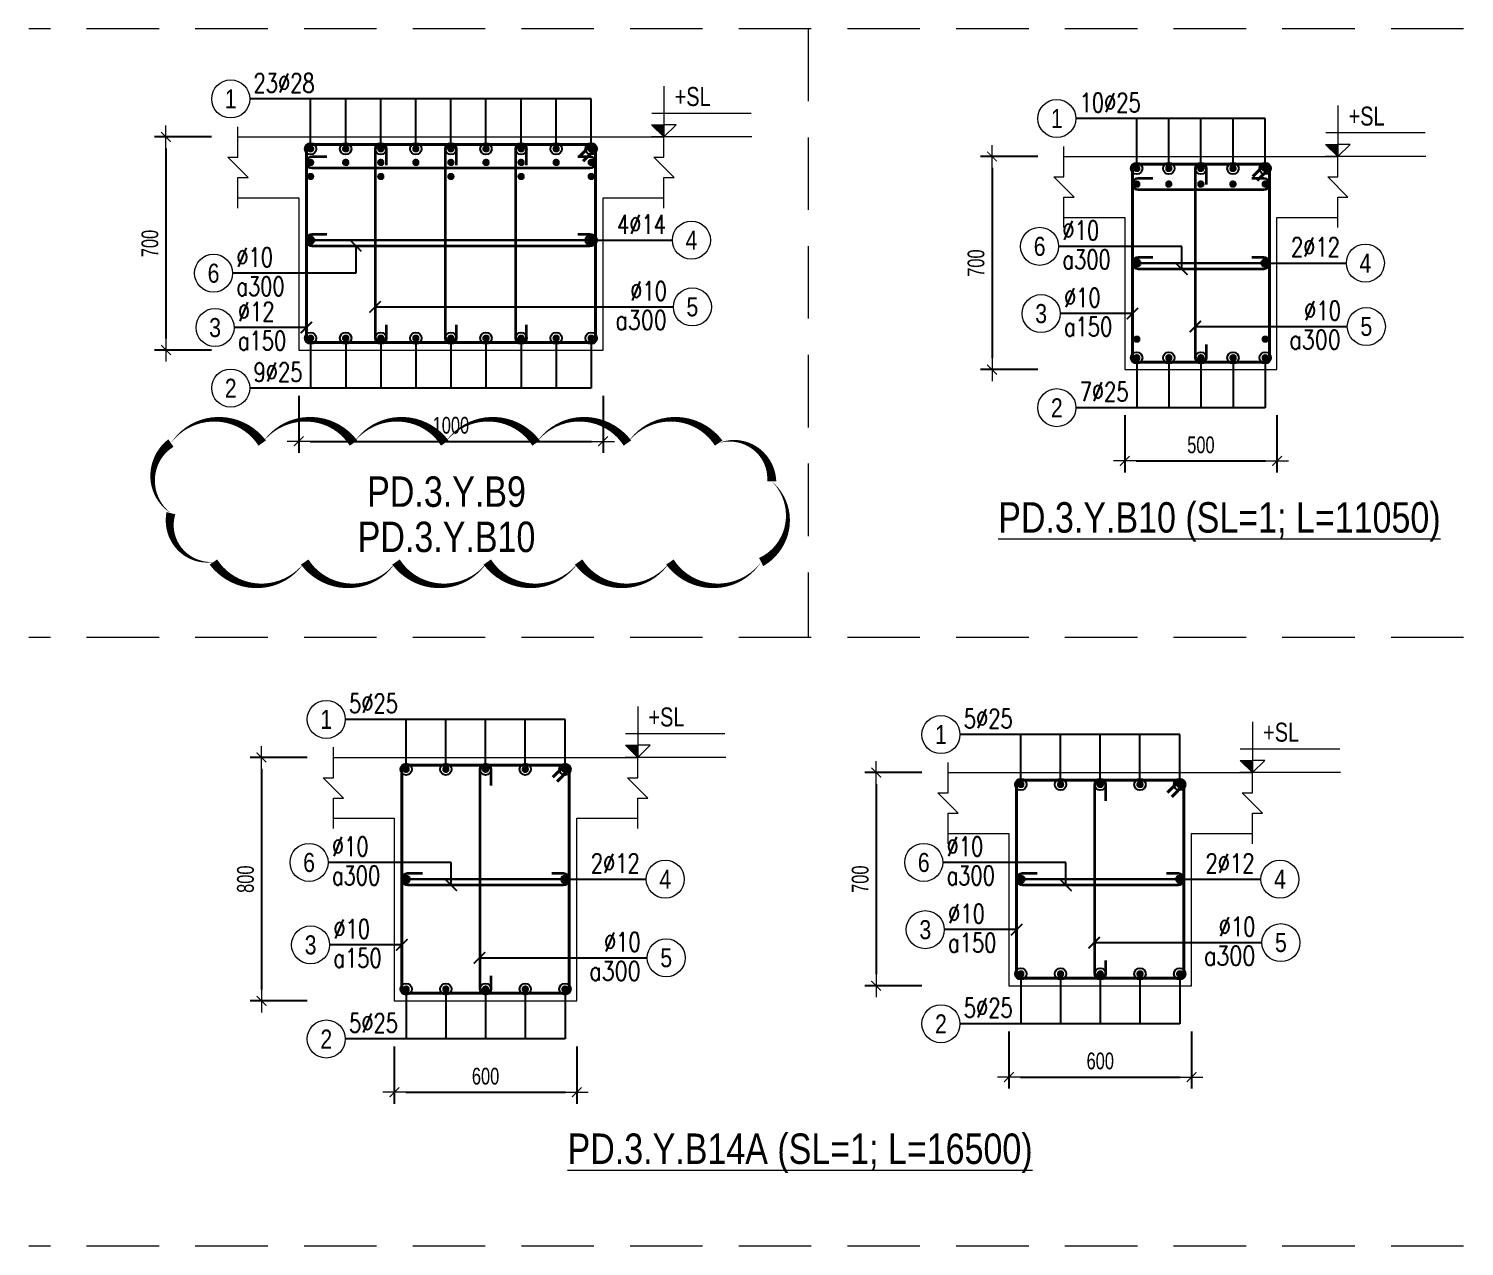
# Model space of a CAD drawing. Header units: millimetres. Extents: x 0 to 264070, y -218202 to 27271.
# Drawn here: x 246139 to 250857, y -197149 to -193149 of the extents above; entities that cross this region are included whole.
import ezdxf
from ezdxf.enums import TextEntityAlignment as Align

# ---------------------------------------------------------------- set-up
doc = ezdxf.new("R2010")
doc.units = ezdxf.units.MM
doc.header["$PDMODE"] = 3
doc.linetypes.add('HIDDEN2', pattern=[4.762499999999999, 3.175, -1.5875])
doc.layers.get('0').update_dxf_attribs({"lineweight": 20})
doc.layers.get('Defpoints').update_dxf_attribs({"color": 151, "lineweight": 9})
doc.layers.add('2020-08-14', color=6, linetype='Continuous', lineweight=20, plot=False)
for name, color, linetype, lineweight in [('NDC_S_ANNO', 7, 'Continuous', 20), ('NDC_S_CONTINUOUS', 3, 'Continuous', 20), ('NDC_S_DIM', 1, 'Continuous', 15), ('NDC_S_HIDDEN', 8, 'HIDDEN2', 13), ('NDC_S_REBAR', 4, 'Continuous', 35), ('NDC_S_STIRRUP', 4, 'Continuous', 40), ('NDC_S_TEXT SYMBOL', 7, 'Continuous', 20), ('NDC_S_THIN LINE', 8, 'Continuous', 9), ('NDC_S_VN TEXT', 7, 'Continuous', 20)]:
    doc.layers.add(name, color=color, linetype=linetype, lineweight=lineweight)
doc.styles.add('ARIAL', font='arial.ttf', dxfattribs={"width": 0.8})
doc.styles.add('NDC_ANNO', font='', dxfattribs={"width": 0.8})
doc.styles.add('NDC_DIM', font='', dxfattribs={"width": 0.75})
doc.styles.add('NDC_EN TXT', font='romans.shx', dxfattribs={"width": 0.8})
doc.styles.get('NDC_ANNO').set_extended_font_data('Dotum')
doc.styles.get('NDC_DIM').set_extended_font_data('Dotum')
doc.dimstyles.new('NDC_dim_25', dxfattribs={"dimscale": 25, "dimtxt": 2.2, "dimasz": 1.5, "dimexe": 1.5, "dimexo": 2.5, "dimgap": 1, "dimtad": 1, "dimdec": 0, "dimzin": 0, "dimdsep": 46, "dimtxsty": 'NDC_DIM', "dimblk": 'DIMMARK', "dimcen": 0.09, "dimdle": 1.2, "dimclrd": 1, "dimclre": 1, "dimclrt": 3, "dimadec": 0, "dimazin": 0, "dimtfac": 1, "dimtdec": 0, "dimtix": 1, "dimtofl": 0, "dimtmove": 0, "dimatfit": 3, "dimfxl": 6, "dimfxlon": 1, "dimtolj": 1, "dimtzin": 0, "dimarcsym": 0})

# ---------------------------------------------------------------- blocks, each defined once
blk = doc.blocks.new('kata_block_THEP')
at = {"layer": 'NDC_S_REBAR', "color": 0}
for p, q in [((-0.5, 0), (0.5, 0)), ((-0.3535533905960619, 0.353553390592424), (0.3535533905960619, -0.353553390592424)), ((0.3535533905960619, 0.353553390592424), (-0.3535533905960619, -0.353553390592424)), ((0, 0.5), (0, -0.5))]:
    blk.add_line(p, q, dxfattribs=at)
at = {"layer": 'NDC_S_REBAR', "color": 0, "const_width": 0.08333333333333334}
blk.add_lwpolyline([(-0.5, -1.818989403545856e-12, 1), (0.5000000000145519, -1.818989403545856e-12, 1), (-0.5, -1.818989403545856e-12, 1)], format="xyb", dxfattribs=at)
blk = doc.blocks.new('DIMMARK')
at = {"layer": 'NDC_S_DIM', "color": 1}
blk.add_line((-1.5, 0), (1, 0), dxfattribs=at)
at = {"layer": 'NDC_S_DIM', "color": 2, "const_width": 0.1}
blk.add_lwpolyline([(-0.4242640687119285, -0.4242640687119285), (0.4242640687119285, 0.4242640687119285)], dxfattribs=at)
blk = doc.blocks.new('*D693')
at = {"layer": 'Defpoints', "color": 0, "transparency": 16777216}
for p in [(249810.9281275045, -193569.0236744667), (249304.9281275045, -194269.0236744667), (249810.9281275045, -194269.0236744667)]:
    blk.add_point(p, dxfattribs=at)
at = {"layer": 'NDC_S_DIM', "color": 1, "lineweight": -2, "transparency": 16777216}
for p, q in [((249454.9281275045, -193569.0236744667), (249267.4281275045, -193569.0236744667)), ((249304.9281275045, -193606.5236744667), (249304.9281275045, -194231.5236744667)), ((249454.9281275045, -194269.0236744667), (249267.4281275045, -194269.0236744667))]:
    blk.add_line(p, q, dxfattribs=at)
at = {"layer": 'NDC_S_DIM', "color": 1, "lineweight": -2, "transparency": 16777216, "xscale": 37.5, "yscale": 37.5, "zscale": 37.5}
for p, rotation in [((249304.9281275045, -193569.0236744667), 90), ((249304.9281275045, -194269.0236744667), 270)]:
    blk.add_blockref('DIMMARK', p, dxfattribs=dict(at, rotation=rotation))
at = {"layer": 'NDC_S_DIM', "color": 3, "transparency": 16777216, "insert": (249252.4281275045, -193919.0236744667), "char_height": 55.00000000000001, "attachment_point": 5, "rotation": 90, "style": 'NDC_DIM'}
blk.add_mtext('\\A1;700', dxfattribs=at)
blk = doc.blocks.new('*D694')
at = {"layer": 'Defpoints', "color": 0, "transparency": 16777216}
for p in [(249741.2550029602, -194269.0236744667), (250241.2550029602, -194269.0236744667), (250241.2550029602, -194569.0236744667)]:
    blk.add_point(p, dxfattribs=at)
at = {"layer": 'NDC_S_DIM', "color": 1, "lineweight": -2, "transparency": 16777216}
for p, q in [((249741.2550029602, -194419.0236744667), (249741.2550029602, -194606.5236744667)), ((250241.2550029602, -194419.0236744667), (250241.2550029602, -194606.5236744667)), ((249778.7550029602, -194569.0236744667), (250203.7550029602, -194569.0236744667))]:
    blk.add_line(p, q, dxfattribs=at)
at = {"layer": 'NDC_S_DIM', "color": 1, "lineweight": -2, "transparency": 16777216, "xscale": 37.5, "yscale": 37.5, "zscale": 37.5, "rotation": 180}
blk.add_blockref('DIMMARK', (249741.2550029602, -194569.0236744667), dxfattribs=at)
at = {"layer": 'NDC_S_DIM', "color": 1, "lineweight": -2, "transparency": 16777216, "xscale": 37.5, "yscale": 37.5, "zscale": 37.5}
blk.add_blockref('DIMMARK', (250241.2550029602, -194569.0236744667), dxfattribs=at)
at = {"layer": 'NDC_S_DIM', "color": 3, "transparency": 16777216, "insert": (249991.2550029602, -194516.5236744667), "char_height": 55.00000000000001, "attachment_point": 5, "style": 'NDC_DIM'}
blk.add_mtext('\\A1;500', dxfattribs=at)
blk = doc.blocks.new('kata_block_CT')
at = {"layer": 'NDC_S_ANNO'}
blk.add_hatch(color=3, dxfattribs=at).paths.add_polyline_path([(0, 1.596954857557648), (-1.612010908633238, 1.596954857557648), (0, 0)])
at = {"layer": 'NDC_S_ANNO', "ltscale": 50}
h = blk.add_hatch(dxfattribs=at)
h.set_pattern_fill('ANSI31', color=256, scale=1.406250541793835, style=0)
h.set_pattern_definition([(45.00000000000001, (0, 5.456968210637569e-12), (-3.157122508925224, 3.157122508925225), [])])
h.paths.add_polyline_path([(0, 1.596954857557648), (0, 0), (1.612010908924276, 1.596954857557648)])
for p, q in [((-1.592704896858777, 3.140833880479477), (11.46947077315417, 3.140833880479477)), ((11.56125648126181, 5.456968210637569e-12), (-1.63869572513795, 5.456968210637569e-12))]:
    blk.add_line(p, q, dxfattribs=at)
for points in [[(0, 6.69495074864426), (0, 0)], [(0, 0), (-1.612010908924276, 1.596954857557648), (0, 1.596954857557648)], [(0, 0), (1.612010908924276, 1.596954857557648), (0, 1.596954857557648)]]:
    blk.add_lwpolyline(points, dxfattribs=at)
at = {"layer": 'NDC_S_ANNO', "color": 8, "ltscale": 50}
blk.add_lwpolyline([(0, 0), (-1.612010908633238, 1.596954857557648), (0, 1.596954857557648)], dxfattribs=at)
at = {"layer": 'NDC_S_TEXT SYMBOL', "color": 3, "style": 'NDC_ANNO', "width": 0.8}
blk.add_attdef('CT', (1.409564409346785, 4.068271311703938), '', height=2.5, dxfattribs=at)
blk = doc.blocks.new('kata_block_TD')
at = {"color": 6, "linetype": 'ByBlock', "lineweight": -2, "style": 'ARIAL', "width": 0.8}
blk.add_attdef('SECTDET2', text='', height=5, dxfattribs=at).set_placement((0, 7.970649532882817), align=Align.CENTER)
at = {"color": 0, "linetype": 'ByBlock', "lineweight": -2, "style": 'ARIAL', "width": 0.8}
blk.add_attdef('SECTDET1', text='', height=5, dxfattribs=at).set_placement((0, 1.470649532882817), align=Align.CENTER)
at = {"color": 3, "lineweight": 25, "style": 'ARIAL', "width": 0.8}
blk.add_attdef('SSCALE', text='', height=2.5, dxfattribs=at).set_placement((0, -3.998868953555331), align=Align.CENTER)
blk = doc.blocks.new('*U241')
blk.add_circle((-2.5, 0), 2.5)
at = {"layer": 'NDC_S_VN TEXT', "color": 3, "style": 'NDC_EN TXT', "width": 0.75}
for tag, p in [('DK1', (0.5, 0.8455043070534884)), ('KC1', (0.5, -2.972544307831413))]:
    blk.add_attdef(tag, p, '', height=2.5, dxfattribs=at)
at = {"layer": 'NDC_S_VN TEXT', "color": 7, "style": 'ARIAL', "width": 0.8}
blk.add_attdef('SH2', text='', height=2.5, dxfattribs=at).set_placement((-2.5, 0), align=Align.MIDDLE)
blk = doc.blocks.new('*U321')
blk.add_circle((2.5, 0), 2.5)
at = {"layer": 'NDC_S_VN TEXT', "color": 3, "style": 'NDC_EN TXT'}
for tag, width, p in [('DK2', 0.75, (-0.85, 0.8455043070534884)), ('KC2', 0.8, (-0.85, -2.972544307831413))]:
    blk.add_attdef(tag, text='', height=2.5, dxfattribs=dict(at, width=width)).set_placement(p, align=Align.RIGHT)
at = {"layer": 'NDC_S_VN TEXT', "color": 7, "style": 'ARIAL', "width": 0.8}
blk.add_attdef('SH3', text='', height=2.5, dxfattribs=at).set_placement((2.5, 0), align=Align.MIDDLE)
blk = doc.blocks.new('*U239')
blk.add_circle((2.5, 0), 2.5)
at = {"layer": 'NDC_S_VN TEXT', "color": 3, "style": 'NDC_EN TXT', "width": 0.75}
blk.add_attdef('DK2', text='', height=2.5, dxfattribs=at).set_placement((-0.85, 0.8455043070534884), align=Align.RIGHT)
at = {"layer": 'NDC_S_VN TEXT', "color": 7, "style": 'ARIAL', "width": 0.8}
blk.add_attdef('SH3', text='', height=2.5, dxfattribs=at).set_placement((2.5, 0), align=Align.MIDDLE)
blk = doc.blocks.new('*U240')
blk.add_circle((-2.5, 0), 2.5)
at = {"layer": 'NDC_S_VN TEXT', "color": 3, "style": 'NDC_EN TXT', "width": 0.75}
blk.add_attdef('DK1', (0.5, 0.8455043070534884), '', height=2.5, dxfattribs=at)
at = {"layer": 'NDC_S_VN TEXT', "color": 7, "style": 'ARIAL', "width": 0.8}
blk.add_attdef('SH2', text='', height=2.5, dxfattribs=at).set_placement((-2.5, 0), align=Align.MIDDLE)
blk = doc.blocks.new('*D784')
at = {"layer": 'Defpoints', "color": 0, "transparency": 16777216}
for p in [(247340.6555510173, -196343.046716481), (247940.6555510173, -196343.046716481), (247940.6555510173, -196643.046716481)]:
    blk.add_point(p, dxfattribs=at)
at = {"layer": 'NDC_S_DIM', "color": 1, "lineweight": -2, "transparency": 16777216}
for p, q in [((247340.6555510173, -196493.046716481), (247340.6555510173, -196680.546716481)), ((247940.6555510173, -196493.046716481), (247940.6555510173, -196680.546716481)), ((247378.1555510173, -196643.046716481), (247903.1555510173, -196643.046716481))]:
    blk.add_line(p, q, dxfattribs=at)
at = {"layer": 'NDC_S_DIM', "color": 1, "lineweight": -2, "transparency": 16777216, "xscale": 37.5, "yscale": 37.5, "zscale": 37.5, "rotation": 180}
blk.add_blockref('DIMMARK', (247340.6555510173, -196643.046716481), dxfattribs=at)
at = {"layer": 'NDC_S_DIM', "color": 1, "lineweight": -2, "transparency": 16777216, "xscale": 37.5, "yscale": 37.5, "zscale": 37.5}
blk.add_blockref('DIMMARK', (247940.6555510173, -196643.046716481), dxfattribs=at)
at = {"layer": 'NDC_S_DIM', "color": 3, "transparency": 16777216, "insert": (247640.6555510173, -196590.546716481), "char_height": 55.00000000000001, "attachment_point": 5, "style": 'NDC_DIM'}
blk.add_mtext('\\A1;600', dxfattribs=at)
blk = doc.blocks.new('*D785')
at = {"layer": 'Defpoints', "color": 0, "transparency": 16777216}
for p in [(247410.3286755617, -195543.046716481), (246904.3286755616, -196343.046716481), (247410.3286755617, -196343.046716481)]:
    blk.add_point(p, dxfattribs=at)
at = {"layer": 'NDC_S_DIM', "color": 1, "lineweight": -2, "transparency": 16777216}
for p, q in [((247054.3286755616, -195543.046716481), (246866.8286755616, -195543.046716481)), ((246904.3286755616, -195580.546716481), (246904.3286755616, -196305.546716481)), ((247054.3286755616, -196343.046716481), (246866.8286755616, -196343.046716481))]:
    blk.add_line(p, q, dxfattribs=at)
at = {"layer": 'NDC_S_DIM', "color": 1, "lineweight": -2, "transparency": 16777216, "xscale": 37.5, "yscale": 37.5, "zscale": 37.5}
for p, rotation in [((246904.3286755616, -195543.046716481), 90), ((246904.3286755616, -196343.046716481), 270)]:
    blk.add_blockref('DIMMARK', p, dxfattribs=dict(at, rotation=rotation))
at = {"layer": 'NDC_S_DIM', "color": 3, "transparency": 16777216, "insert": (246851.8286755617, -195943.046716481), "char_height": 55.00000000000001, "attachment_point": 5, "rotation": 90, "style": 'NDC_DIM'}
blk.add_mtext('\\A1;800', dxfattribs=at)
blk = doc.blocks.new('*D786')
at = {"layer": 'Defpoints', "color": 0, "transparency": 16777216}
for p in [(249360.5506445333, -196293.046716481), (249960.5506445333, -196293.046716481), (249960.5506445333, -196593.046716481)]:
    blk.add_point(p, dxfattribs=at)
at = {"layer": 'NDC_S_DIM', "color": 1, "lineweight": -2, "transparency": 16777216}
for p, q in [((249360.5506445333, -196443.046716481), (249360.5506445333, -196630.546716481)), ((249960.5506445333, -196443.046716481), (249960.5506445333, -196630.546716481)), ((249398.0506445333, -196593.046716481), (249923.0506445333, -196593.046716481))]:
    blk.add_line(p, q, dxfattribs=at)
at = {"layer": 'NDC_S_DIM', "color": 1, "lineweight": -2, "transparency": 16777216, "xscale": 37.5, "yscale": 37.5, "zscale": 37.5, "rotation": 180}
blk.add_blockref('DIMMARK', (249360.5506445333, -196593.046716481), dxfattribs=at)
at = {"layer": 'NDC_S_DIM', "color": 1, "lineweight": -2, "transparency": 16777216, "xscale": 37.5, "yscale": 37.5, "zscale": 37.5}
blk.add_blockref('DIMMARK', (249960.5506445333, -196593.046716481), dxfattribs=at)
at = {"layer": 'NDC_S_DIM', "color": 3, "transparency": 16777216, "insert": (249660.5506445333, -196540.546716481), "char_height": 55.00000000000001, "attachment_point": 5, "style": 'NDC_DIM'}
blk.add_mtext('\\A1;600', dxfattribs=at)
blk = doc.blocks.new('*D787')
at = {"layer": 'Defpoints', "color": 0, "transparency": 16777216}
for p in [(249430.2237690777, -195593.046716481), (248924.2237690776, -196293.046716481), (249430.2237690777, -196293.046716481)]:
    blk.add_point(p, dxfattribs=at)
at = {"layer": 'NDC_S_DIM', "color": 1, "lineweight": -2, "transparency": 16777216}
for p, q in [((249074.2237690776, -195593.046716481), (248886.7237690776, -195593.046716481)), ((248924.2237690776, -195630.546716481), (248924.2237690776, -196255.546716481)), ((249074.2237690776, -196293.046716481), (248886.7237690776, -196293.046716481))]:
    blk.add_line(p, q, dxfattribs=at)
at = {"layer": 'NDC_S_DIM', "color": 1, "lineweight": -2, "transparency": 16777216, "xscale": 37.5, "yscale": 37.5, "zscale": 37.5}
for p, rotation in [((248924.2237690776, -195593.046716481), 90), ((248924.2237690776, -196293.046716481), 270)]:
    blk.add_blockref('DIMMARK', p, dxfattribs=dict(at, rotation=rotation))
at = {"layer": 'NDC_S_DIM', "color": 3, "transparency": 16777216, "insert": (248871.7237690777, -195943.046716481), "char_height": 55.00000000000001, "attachment_point": 5, "rotation": 90, "style": 'NDC_DIM'}
blk.add_mtext('\\A1;700', dxfattribs=at)
blk = doc.blocks.new('*D952')
at = {"layer": 'Defpoints', "color": 0, "transparency": 16777216}
for p in [(247026.6991600664, -194204.7196021094), (248026.6991600664, -194204.7196021094), (248026.6991600664, -194504.7196021094)]:
    blk.add_point(p, dxfattribs=at)
at = {"layer": 'NDC_S_DIM', "color": 1, "lineweight": -2, "transparency": 16777216}
for p, q in [((247026.6991600664, -194354.7196021094), (247026.6991600664, -194542.2196021094)), ((248026.6991600664, -194354.7196021094), (248026.6991600664, -194542.2196021094)), ((247064.1991600664, -194504.7196021094), (247989.1991600664, -194504.7196021094))]:
    blk.add_line(p, q, dxfattribs=at)
at = {"layer": 'NDC_S_DIM', "color": 1, "lineweight": -2, "transparency": 16777216, "xscale": 37.5, "yscale": 37.5, "zscale": 37.5, "rotation": 180}
blk.add_blockref('DIMMARK', (247026.6991600664, -194504.7196021094), dxfattribs=at)
at = {"layer": 'NDC_S_DIM', "color": 1, "lineweight": -2, "transparency": 16777216, "xscale": 37.5, "yscale": 37.5, "zscale": 37.5}
blk.add_blockref('DIMMARK', (248026.6991600664, -194504.7196021094), dxfattribs=at)
at = {"layer": 'NDC_S_DIM', "color": 3, "transparency": 16777216, "insert": (247526.6991600664, -194452.2196021094), "char_height": 55.00000000000001, "attachment_point": 5, "style": 'NDC_DIM'}
blk.add_mtext('\\A1;1000', dxfattribs=at)
blk = doc.blocks.new('*D953')
at = {"layer": 'Defpoints', "color": 0, "transparency": 16777216}
for p in [(247096.3722846108, -193504.7196021094), (246590.3722846108, -194204.7196021094), (247096.3722846108, -194204.7196021094)]:
    blk.add_point(p, dxfattribs=at)
at = {"layer": 'NDC_S_DIM', "color": 1, "lineweight": -2, "transparency": 16777216}
for p, q in [((246740.3722846108, -193504.7196021094), (246552.8722846108, -193504.7196021094)), ((246590.3722846108, -193542.2196021094), (246590.3722846108, -194167.2196021094)), ((246740.3722846108, -194204.7196021094), (246552.8722846108, -194204.7196021094))]:
    blk.add_line(p, q, dxfattribs=at)
at = {"layer": 'NDC_S_DIM', "color": 1, "lineweight": -2, "transparency": 16777216, "xscale": 37.5, "yscale": 37.5, "zscale": 37.5}
for p, rotation in [((246590.3722846108, -193504.7196021094), 90), ((246590.3722846108, -194204.7196021094), 270)]:
    blk.add_blockref('DIMMARK', p, dxfattribs=dict(at, rotation=rotation))
at = {"layer": 'NDC_S_DIM', "color": 3, "transparency": 16777216, "insert": (246537.8722846108, -193854.7196021094), "char_height": 55.00000000000001, "attachment_point": 5, "rotation": 90, "style": 'NDC_DIM'}
blk.add_mtext('\\A1;700', dxfattribs=at)

msp = doc.modelspace()

# ---------------------------------------------------------------- linework, layer by layer
at = {"layer": '2020-08-14'}
msp.add_lwpolyline([(246606.6798419195, -194510.2234611193, 0, 30, -0.52056705), (246906.6798419195, -194510.2234611193, 0, 30, -0.52056705), (247206.6798419195, -194510.2234611193, 0, 30, -0.52056705), (247506.6798419195, -194510.2234611193, 0, 30, -0.52056705), (247806.6798419195, -194510.2234611193, 0, 30, -0.52056705), (248106.6798419195, -194510.2234611193, 0, 30, -0.52056705), (248406.6798419195, -194510.2234611193, 0, 30, -0.52056705), (248581.011447841, -194635.8918551978, 0, 30, -0.52056705), (248546.2910949413, -194901.1715022982, 0, 30, -0.52056705), (248246.2910949413, -194901.1715022982, 0, 30, -0.52056705), (247946.2910949413, -194901.1715022982, 0, 30, -0.52056705), (247646.2910949413, -194901.1715022982, 0, 30, -0.52056705), (247346.2910949413, -194901.1715022982, 0, 30, -0.52056705), (247046.2910949413, -194901.1715022982, 0, 30, -0.52056705), (246746.2910949413, -194901.1715022982, 0, 30, -0.52056705), (246606.6798419195, -194740.78275532, 0, 30, -0.52056705)], format="xyseb", close=True, dxfattribs=at)
at = {"layer": 'NDC_S_CONTINUOUS'}
for points in [[(246826.6991600664, -193504.7196021094), (247026.6991600664, -193504.7196021094), (247026.6991600664, -193504.7196021094), (248026.6991600664, -193504.7196021094), (248026.6991600664, -193504.7196021094), (248226.6991600664, -193504.7196021094)], [(249541.2550029602, -193569.0236744667), (249741.2550029602, -193569.0236744667), (249741.2550029602, -193569.0236744667), (250241.2550029602, -193569.0236744667), (250241.2550029602, -193569.0236744667), (250441.2550029602, -193569.0236744667)], [(246826.6991600664, -193704.7196021094), (247026.6991600664, -193704.7196021094), (247026.6991600664, -194204.7196021094), (248026.6991600664, -194204.7196021094), (248026.6991600664, -193704.7196021094), (248226.6991600664, -193704.7196021094)], [(249541.2550029602, -193769.0236744667), (249741.2550029602, -193769.0236744667), (249741.2550029602, -194269.0236744667), (250241.2550029602, -194269.0236744667), (250241.2550029602, -193769.0236744667), (250441.2550029602, -193769.0236744667)], [(247140.6555510173, -195543.046716481), (247340.6555510173, -195543.046716481), (247340.6555510173, -195543.046716481), (247940.6555510173, -195543.046716481), (247940.6555510173, -195543.046716481), (248140.6555510173, -195543.046716481)], [(249160.5506445333, -195593.046716481), (249360.5506445333, -195593.046716481), (249360.5506445333, -195593.046716481), (249960.5506445333, -195593.046716481), (249960.5506445333, -195593.046716481), (250160.5506445333, -195593.046716481)], [(247140.6555510173, -195743.046716481), (247340.6555510173, -195743.046716481), (247340.6555510173, -196343.046716481), (247940.6555510173, -196343.046716481), (247940.6555510173, -195743.046716481), (248140.6555510173, -195743.046716481)], [(249160.5506445333, -195793.046716481), (249360.5506445333, -195793.046716481), (249360.5506445333, -196293.046716481), (249960.5506445333, -196293.046716481), (249960.5506445333, -195793.046716481), (250160.5506445333, -195793.046716481)]]:
    msp.add_lwpolyline(points, dxfattribs=at)
at = {"layer": 'NDC_S_HIDDEN', "ltscale": 75}
for p, q in [((264069.962048562, -193149.05928864), (246139.3854869821, -193149.05928864)), ((248700.8964243506, -193149.05928864), (248700.8964243506, -195149.0592886377)), ((264069.962048562, -195149.0592886377), (246139.3854869821, -195149.0592886377)), ((264069.962048562, -197149.0592886354), (246139.3854869821, -197149.0592886354))]:
    msp.add_line(p, q, dxfattribs=at)
at = {"layer": 'NDC_S_REBAR'}
for points in [[(247314.6311600665, -193597.0642920427), (247314.6311600665, -193548.1511222329, 0.9999999999999999), (247277.7671600664, -193548.1511222329), (247277.7671600664, -194161.2876021094, 0.9999999999999999), (247314.6311600665, -194161.2876021094), (247314.6311600665, -194122.0307111006, -0.414213562)], [(247545.1311600665, -193597.0642920427), (247545.1311600665, -193548.1511222329, 0.9999999999999999), (247508.2671600664, -193548.1511222329), (247508.2671600664, -194161.2876021094, 0.9999999999999999), (247545.1311600665, -194161.2876021094), (247545.1311600665, -194122.0307111006, -0.414213562)], [(247775.6311600666, -193597.0642920428), (247775.6311600666, -193548.1511222329, 0.9999999999999999), (247738.7671600666, -193548.1511222329), (247738.7671600666, -194161.2876021094, 0.9999999999999999), (247775.6311600666, -194161.2876021094), (247775.6311600666, -194122.0307111006, -0.414213562)], [(247119.0443298763, -193569.768627658), (247070.1311600665, -193569.768627658, 0.9999999999999999), (247070.1311600665, -193606.632627658), (247983.2671600664, -193606.632627658, 0.9999999999999999), (247983.2671600664, -193569.768627658), (247944.0102690576, -193569.768627658, -0.414213562)], [(250009.6870029602, -193661.3683644001), (250009.6870029602, -193612.4551945902, 0.9999999999999999), (249972.8230029601, -193612.4551945902), (249972.8230029601, -194225.5916744667, 0.9999999999999999), (250009.6870029602, -194225.5916744667), (250009.6870029602, -194186.3347834579, -0.414213562)], [(249833.60017277, -193640.8922817202), (249784.6870029602, -193640.8922817202, 0.9999999999999999), (249784.6870029602, -193677.7562817202), (250197.8230029601, -193677.7562817202, 0.9999999999999999), (250197.8230029601, -193640.8922817202), (250158.5661119513, -193640.8922817202, -0.414213562)], [(247119.0443298763, -193825.2876021094), (247070.1311600665, -193825.2876021094, 0.9999999999999999), (247070.1311600665, -193862.1516021095), (247983.2671600664, -193862.1516021095, 0.9999999999999999), (247983.2671600664, -193825.2876021094), (247944.0102690576, -193825.2876021094, -0.414213562)], [(249833.60017277, -193900.5916744667), (249784.6870029602, -193900.5916744667, 0.9999999999999999), (249784.6870029602, -193937.4556744668), (250197.8230029601, -193937.4556744668, 0.9999999999999999), (250197.8230029601, -193900.5916744667), (250158.5661119513, -193900.5916744667, -0.414213562)], [(247659.0255931114, -195635.3914064144), (247659.0255931114, -195586.4782366045, 0.9999999999999999), (247622.1615931114, -195586.4782366045), (247622.1615931114, -196299.614716481, 0.9999999999999999), (247659.0255931114, -196299.614716481), (247659.0255931114, -196260.3578254722, -0.414213562)], [(249678.9206866274, -195685.3914064144), (249678.9206866274, -195636.4782366045, 0.9999999999999999), (249642.0566866274, -195636.4782366045), (249642.0566866274, -196249.614716481, 0.9999999999999999), (249678.9206866274, -196249.614716481), (249678.9206866274, -196210.3578254722, -0.414213562)], [(247433.0007208272, -195924.614716481), (247384.0875510174, -195924.614716481, 0.9999999999999999), (247384.0875510174, -195961.4787164811), (247897.2235510173, -195961.4787164811, 0.9999999999999999), (247897.2235510173, -195924.614716481), (247857.9666600085, -195924.614716481, -0.414213562)], [(249452.8958143432, -195924.614716481), (249403.9826445334, -195924.614716481, 0.9999999999999999), (249403.9826445334, -195961.4787164811), (249917.1186445333, -195961.4787164811, 0.9999999999999999), (249917.1186445333, -195924.614716481), (249877.8617535245, -195924.614716481, -0.414213562)]]:
    msp.add_lwpolyline(points, format="xyb", dxfattribs=at)
at = {"layer": 'NDC_S_STIRRUP'}
for points in [[(247947.6991600664, -193569.7196021094), (247987.6991600664, -193529.7196021094, -0.414213562), (248001.6991600664, -193543.7196021094), (248001.6991600664, -194165.7196021094, -0.414213562), (247987.6991600664, -194179.7196021094), (247065.6991600664, -194179.7196021094, -0.414213562), (247051.6991600664, -194165.7196021094), (247051.6991600664, -193543.7196021094, -0.414213562), (247065.6991600664, -193529.7196021094), (247987.6991600664, -193529.7196021094, -0.414213562), (248001.6991600664, -193543.7196021094), (247961.6991600664, -193583.7196021094)], [(250162.2550029602, -193634.0236744667), (250202.2550029602, -193594.0236744667, -0.414213562), (250216.2550029602, -193608.0236744667), (250216.2550029602, -194230.0236744667, -0.414213562), (250202.2550029602, -194244.0236744667), (249780.2550029602, -194244.0236744667, -0.414213562), (249766.2550029602, -194230.0236744667), (249766.2550029602, -193608.0236744667, -0.414213562), (249780.2550029602, -193594.0236744667), (250202.2550029602, -193594.0236744667, -0.414213562), (250216.2550029602, -193608.0236744667), (250176.2550029602, -193648.0236744667)], [(247861.6555510173, -195608.046716481), (247901.6555510173, -195568.046716481, -0.414213562), (247915.6555510173, -195582.046716481), (247915.6555510173, -196304.046716481, -0.414213562), (247901.6555510173, -196318.046716481), (247379.6555510173, -196318.046716481, -0.414213562), (247365.6555510173, -196304.046716481), (247365.6555510173, -195582.046716481, -0.414213562), (247379.6555510173, -195568.046716481), (247901.6555510173, -195568.046716481, -0.414213562), (247915.6555510173, -195582.046716481), (247875.6555510173, -195622.046716481)], [(249881.5506445333, -195658.046716481), (249921.5506445333, -195618.046716481, -0.414213562), (249935.5506445333, -195632.046716481), (249935.5506445333, -196254.046716481, -0.414213562), (249921.5506445333, -196268.046716481), (249399.5506445333, -196268.046716481, -0.414213562), (249385.5506445333, -196254.046716481), (249385.5506445333, -195632.046716481, -0.414213562), (249399.5506445333, -195618.046716481), (249921.5506445333, -195618.046716481, -0.414213562), (249935.5506445333, -195632.046716481), (249895.5506445333, -195672.046716481)]]:
    msp.add_lwpolyline(points, format="xyb", dxfattribs=at)
at = {"layer": 'NDC_S_THIN LINE'}
for points in [[(246826.6991600664, -193738.0529354428), (246826.6991600664, -193638.0529354428), (246860.0324933998, -193638.0529354428), (246793.3658267332, -193571.3862687761), (246826.6991600665, -193571.3862687761), (246826.6991600665, -193471.3862687761)], [(248226.6991600664, -193738.0529354428), (248226.6991600664, -193638.0529354428), (248260.0324933998, -193638.0529354428), (248193.3658267332, -193571.3862687761), (248226.6991600665, -193571.3862687761), (248226.6991600665, -193471.3862687761)], [(249541.2550029602, -193802.3570078001), (249541.2550029602, -193702.3570078001), (249574.5883362935, -193702.3570078001), (249507.9216696268, -193635.6903411334), (249541.2550029602, -193635.6903411334), (249541.2550029602, -193535.6903411334)], [(250441.2550029602, -193802.3570078001), (250441.2550029602, -193702.3570078001), (250474.5883362935, -193702.3570078001), (250407.9216696268, -193635.6903411334), (250441.2550029602, -193635.6903411334), (250441.2550029602, -193535.6903411334)], [(247140.6555510173, -195776.3800498144), (247140.6555510173, -195676.3800498144), (247173.9888843507, -195676.3800498144), (247107.322217684, -195609.7133831477), (247140.6555510173, -195609.7133831477), (247140.6555510173, -195509.7133831477)], [(248140.6555510173, -195776.3800498144), (248140.6555510173, -195676.3800498144), (248173.9888843507, -195676.3800498144), (248107.322217684, -195609.7133831477), (248140.6555510173, -195609.7133831477), (248140.6555510173, -195509.7133831477)], [(249160.5506445333, -195826.3800498144), (249160.5506445333, -195726.3800498144), (249193.8839778666, -195726.3800498144), (249127.2173112, -195659.7133831477), (249160.5506445333, -195659.7133831477), (249160.5506445333, -195559.7133831477)], [(250160.5506445333, -195826.3800498144), (250160.5506445333, -195726.3800498144), (250193.8839778666, -195726.3800498144), (250127.2173112, -195659.7133831477), (250160.5506445333, -195659.7133831477), (250160.5506445333, -195559.7133831477)]]:
    msp.add_lwpolyline(points, dxfattribs=at)

# ---------------------------------------------------------------- block references
at = {"layer": 'NDC_S_REBAR', "xscale": 22, "yscale": 22, "zscale": 22}
for p in [(247065.6991600664, -193543.7196021094), (247180.9491600664, -193543.7196021094), (247296.1991600664, -193543.7196021094), (247411.4491600664, -193543.7196021094), (247526.6991600664, -193543.7196021094), (247641.9491600664, -193543.7196021094), (247757.1991600664, -193543.7196021094), (247872.4491600664, -193543.7196021094), (247987.6991600664, -193543.7196021094), (247065.6991600664, -193588.200627658), (247180.9491600664, -193588.200627658), (247296.1991600664, -193588.200627658), (247411.4491600664, -193588.200627658), (247526.6991600664, -193588.200627658), (247641.9491600664, -193588.200627658), (247757.1991600664, -193588.200627658), (247872.4491600664, -193588.200627658), (247987.6991600664, -193588.200627658), (250202.2550029602, -193608.0236744667), (247065.6991600664, -193634.4923947739), (247296.1991600664, -193634.4923947739), (247526.6991600664, -193634.4923947739), (247757.1991600664, -193634.4923947739), (247987.6991600664, -193634.4923947739), (249780.2550029602, -193659.3242817202), (250202.2550029602, -193659.3242817202), (247065.6991600664, -193843.7196021094), (247987.6991600664, -193843.7196021094), (250202.2550029602, -193919.0236744667), (247065.6991600664, -194165.7196021094), (247180.9491600664, -194165.7196021094), (247296.1991600664, -194165.7196021094), (247411.4491600664, -194165.7196021094), (247526.6991600664, -194165.7196021094), (247641.9491600664, -194165.7196021094), (247757.1991600664, -194165.7196021094), (247872.4491600664, -194165.7196021094), (247987.6991600664, -194165.7196021094), (249780.2550029602, -194168.9916427935), (250202.2550029602, -194168.9916427935), (249885.7550029602, -194230.0236744667), (249991.2550029602, -194230.0236744667), (250096.7550029602, -194230.0236744667), (250202.2550029602, -194230.0236744667), (247510.1555510173, -195582.046716481), (247640.6555510173, -195582.046716481), (247771.1555510173, -195582.046716481), (247901.6555510173, -195582.046716481), (249530.0506445333, -195632.046716481), (249660.5506445333, -195632.046716481), (249791.0506445333, -195632.046716481), (249921.5506445333, -195632.046716481), (247901.6555510173, -195943.046716481), (249921.5506445333, -195943.046716481), (249530.0506445333, -196254.046716481), (249660.5506445333, -196254.046716481), (249791.0506445333, -196254.046716481), (249921.5506445333, -196254.046716481), (247510.1555510173, -196304.046716481), (247640.6555510173, -196304.046716481), (247771.1555510173, -196304.046716481), (247901.6555510173, -196304.046716481)]:
    msp.add_blockref('kata_block_THEP', p, dxfattribs=at)
at = {"layer": 'NDC_S_REBAR', "color": 3, "xscale": 22, "yscale": 22, "zscale": 22}
for p in [(249780.2550029602, -193608.0236744667), (249780.2550029602, -193919.0236744667), (249780.2550029602, -194230.0236744667), (247379.6555510173, -195582.046716481), (249399.5506445333, -195632.046716481), (247379.6555510173, -195943.046716481), (249399.5506445333, -195943.046716481), (249399.5506445333, -196254.046716481), (247379.6555510173, -196304.046716481)]:
    msp.add_blockref('kata_block_THEP', p, dxfattribs=at)
at = {"layer": 'NDC_S_REBAR', "xscale": -22, "yscale": 22, "zscale": 22, "rotation": 180}
for p in [(249885.7550029602, -193608.0236744667), (249991.2550029602, -193608.0236744667), (250096.7550029602, -193608.0236744667), (249885.7550029602, -193659.3242817202), (249991.2550029602, -193659.3242817202), (250096.7550029602, -193659.3242817202)]:
    msp.add_blockref('kata_block_THEP', p, dxfattribs=at)
at = {"layer": 'NDC_S_THIN LINE', "xscale": 25, "yscale": 25, "zscale": 25}
for name, p, values in [('*U240', (246865.6991600664, -193379.7196021094), {'SH2': '1', 'DK1': '23%%c28'}), ('*U240', (249580.2550029602, -193444.0236744667), {'SH2': '1', 'DK1': '10%%c25'}), ('*U239', (248254.589403864, -193843.7196021094), {'SH3': '4', 'DK2': '4%%c14'}), ('*U241', (249523.7550029602, -193864.0236744667), {'SH2': '6', 'DK1': '%%c10', 'KC1': 'a300'}), ('*U239', (250469.1452467577, -193919.0236744667), {'SH3': '4', 'DK2': '2%%c12'}), ('*U241', (246809.1991600663, -193952.2109688966), {'SH2': '6', 'DK1': '%%c10', 'KC1': 'a300'}), ('*U321', (248257.7553589307, -194063.1867302888), {'SH3': '5', 'DK2': '%%c10', 'KC2': 'a300'}), ('*U241', (249528.7550029602, -194084.8443450763), {'SH2': '3', 'DK1': '%%c10', 'KC1': 'a150'}), ('*U241', (246814.1991600664, -194130.685670878), {'SH2': '3', 'DK1': '%%c12', 'KC1': 'a150'}), ('*U321', (250472.3112018244, -194127.4908026461), {'SH3': '5', 'DK2': '%%c10', 'KC2': 'a300'}), ('*U240', (246865.6991600664, -194329.7196021094), {'SH2': '2', 'DK1': '9%%c25'}), ('*U240', (249580.2550029602, -194394.0236744667), {'SH2': '2', 'DK1': '7%%c25'}), ('*U240', (247179.6555510173, -195418.046716481), {'SH2': '1', 'DK1': '5%%c25'}), ('*U240', (249199.5506445333, -195468.046716481), {'SH2': '1', 'DK1': '5%%c25'}), ('*U241', (247123.1555510173, -195888.046716481), {'SH2': '6', 'DK1': '%%c10', 'KC1': 'a300'}), ('*U241', (249143.0506445333, -195888.046716481), {'SH2': '6', 'DK1': '%%c10', 'KC1': 'a300'}), ('*U239', (248168.5457948149, -195943.046716481), {'SH3': '4', 'DK2': '2%%c12'}), ('*U239', (250188.4408883309, -195943.046716481), {'SH3': '4', 'DK2': '2%%c12'}), ('*U241', (249148.0506445333, -196108.8673870906), {'SH2': '3', 'DK1': '%%c10', 'KC1': 'a150'}), ('*U241', (247128.1555510173, -196158.8673870906), {'SH2': '3', 'DK1': '%%c10', 'KC1': 'a150'}), ('*U321', (250191.6068433976, -196151.5138446604), {'SH3': '5', 'DK2': '%%c10', 'KC2': 'a300'}), ('*U321', (248171.7117498816, -196201.5138446604), {'SH3': '5', 'DK2': '%%c10', 'KC2': 'a300'}), ('*U240', (249199.5506445333, -196418.046716481), {'SH2': '2', 'DK1': '5%%c25'}), ('*U240', (247179.6555510173, -196468.046716481), {'SH2': '2', 'DK1': '5%%c25'})]:
    msp.add_blockref(name, p, dxfattribs=at).add_auto_attribs(values)
at = {"layer": 'NDC_S_VN TEXT', "xscale": 25, "yscale": 25, "zscale": 25}
for p in [(248226.6991600664, -193504.7196021094), (250441.2550029602, -193569.0236744667), (248140.6555510173, -195543.046716481), (250160.5506445333, -195593.046716481)]:
    msp.add_blockref('kata_block_CT', p, dxfattribs=at).add_auto_attribs({'CT': '+SL'})
at = {"layer": 'NDC_S_VN TEXT'}
ref = msp.add_blockref('kata_block_TD', (247512.3640743109, -194749.1990551355), dxfattribs=dict(at, xscale=20, yscale=20, zscale=20))
ref.add_attrib('SECTDET1', 'PD.3.Y.B9', dxfattribs={"layer": '0', "color": 0, "linetype": 'ByBlock', "lineweight": -2, "height": 100, "style": 'ARIAL', "width": 0.8}).set_placement((247512.3640743109, -194719.7860644778), align=Align.CENTER)
ref = msp.add_blockref('kata_block_TD', (250052.129207735, -194833.9293214037), dxfattribs=dict(at, xscale=20, yscale=20, zscale=20))
ref.add_attrib('SECTDET1', '%%uPD.3.Y.B10 (SL=1; L=11050)', dxfattribs={"layer": '0', "color": 0, "linetype": 'ByBlock', "lineweight": -2, "height": 100, "style": 'ARIAL', "width": 0.8}).set_placement((250052.129207735, -194804.5163307461), align=Align.CENTER)
ref = msp.add_blockref('kata_block_TD', (247512.3640743109, -194897.777028341), dxfattribs=dict(at, xscale=20, yscale=20, zscale=20))
ref.add_attrib('SECTDET1', 'PD.3.Y.B10', dxfattribs={"layer": '0', "color": 0, "linetype": 'ByBlock', "lineweight": -2, "height": 100, "style": 'ARIAL', "width": 0.8}).set_placement((247512.3640743109, -194868.3640376833), align=Align.CENTER)
ref = msp.add_blockref('kata_block_TD', (248674.1425071037, -196907.952363418), dxfattribs=dict(at, xscale=20, yscale=20, zscale=20))
ref.add_attrib('SECTDET1', '%%uPD.3.Y.B14A (SL=1; L=16500)', dxfattribs={"layer": '0', "color": 0, "linetype": 'ByBlock', "lineweight": -2, "height": 100, "style": 'ARIAL', "width": 0.8}).set_placement((248674.1425071037, -196878.5393727604), align=Align.CENTER)

# ---------------------------------------------------------------- dimensions: what is measured, and where the dimension line sits
at = {"layer": 'NDC_S_DIM'}
for base, p1, p2, picture, middle in [((246590.3722846108, -194204.7196021094), (247096.3722846108, -193504.7196021094), (247096.3722846108, -194204.7196021094), '*D953', (246537.8722846108, -193854.7196021094)), ((249304.9281275045, -194269.0236744667), (249810.9281275045, -193569.0236744667), (249810.9281275045, -194269.0236744667), '*D693', (249252.4281275045, -193919.0236744667)), ((246904.3286755616, -196343.046716481), (247410.3286755617, -195543.046716481), (247410.3286755617, -196343.046716481), '*D785', (246851.8286755617, -195943.046716481)), ((248924.2237690776, -196293.046716481), (249430.2237690777, -195593.046716481), (249430.2237690777, -196293.046716481), '*D787', (248871.7237690777, -195943.046716481))]:
    dim = msp.add_linear_dim(base=base, p1=p1, p2=p2, angle=270, dimstyle='NDC_dim_25', dxfattribs=at)
    dim.commit()
    dim.dimension.update_dxf_attribs({"geometry": picture, "text_midpoint": middle})
for base, p1, p2, picture, middle in [((248026.6991600664, -194504.7196021094), (247026.6991600664, -194204.7196021094), (248026.6991600664, -194204.7196021094), '*D952', (247526.6991600664, -194452.2196021094)), ((250241.2550029602, -194569.0236744667), (249741.2550029602, -194269.0236744667), (250241.2550029602, -194269.0236744667), '*D694', (249991.2550029602, -194516.5236744667)), ((249960.5506445333, -196593.046716481), (249360.5506445333, -196293.046716481), (249960.5506445333, -196293.046716481), '*D786', (249660.5506445333, -196540.546716481)), ((247940.6555510173, -196643.046716481), (247340.6555510173, -196343.046716481), (247940.6555510173, -196343.046716481), '*D784', (247640.6555510173, -196590.546716481))]:
    dim = msp.add_linear_dim(base=base, p1=p1, p2=p2, dimstyle='NDC_dim_25', dxfattribs=at)
    dim.commit()
    dim.dimension.update_dxf_attribs({"geometry": picture, "text_midpoint": middle})

# ---------------------------------------------------------------- leaders
at = {"layer": 'NDC_S_THIN LINE'}
for points, override in [([(247065.6991600664, -193543.7196021094), (247065.6991600664, -193379.7196021094), (246865.6991600664, -193379.7196021094)], {"dimldrblk": 'DotBlank'}), ([(247180.9491600664, -193543.7196021094), (247180.9491600664, -193379.7196021094), (246865.6991600664, -193379.7196021094)], {"dimldrblk": 'DotBlank'}), ([(247987.6991600664, -193543.7196021094), (247987.6991600664, -193379.7196021094), (246865.6991600664, -193379.7196021094)], {"dimldrblk": 'DotBlank'}), ([(247296.1991600663, -193543.7196021094), (247296.1991600663, -193379.7196021094), (246980.9491600663, -193379.7196021094)], {"dimldrblk": 'DotBlank'}), ([(247411.4491600663, -193543.7196021094), (247411.4491600663, -193379.7196021094), (247096.1991600663, -193379.7196021094)], {"dimldrblk": 'DotBlank'}), ([(247526.6991600663, -193543.7196021094), (247526.6991600663, -193379.7196021094), (247211.4491600663, -193379.7196021094)], {"dimldrblk": 'DotBlank'}), ([(247641.9491600663, -193543.7196021094), (247641.9491600663, -193379.7196021094), (247326.6991600663, -193379.7196021094)], {"dimldrblk": 'DotBlank'}), ([(247757.1991600663, -193543.7196021094), (247757.1991600663, -193379.7196021094), (247441.9491600663, -193379.7196021094)], {"dimldrblk": 'DotBlank'}), ([(247872.4491600663, -193543.7196021094), (247872.4491600663, -193379.7196021094), (247557.1991600663, -193379.7196021094)], {"dimldrblk": 'DotBlank'}), ([(250202.2550029602, -193608.0236744667), (250202.2550029602, -193444.0236744667), (249580.2550029602, -193444.0236744667)], {"dimldrblk": 'DotBlank'}), ([(250096.7550029603, -193608.0236744667), (250096.7550029603, -193444.0236744667), (249580.2550029602, -193444.0236744667)], {"dimldrblk": 'DotBlank'}), ([(249991.2550029603, -193608.0236744667), (249991.2550029603, -193444.0236744667), (249580.2550029602, -193444.0236744667)], {"dimldrblk": 'DotBlank'}), ([(249885.7550029602, -193608.0236744667), (249885.7550029602, -193444.0236744667), (249580.2550029602, -193444.0236744667)], {"dimldrblk": 'DotBlank'}), ([(249780.2550029602, -193608.0236744667), (249780.2550029602, -193444.0236744667), (249580.2550029602, -193444.0236744667)], {"dimldrblk": 'DotBlank'}), ([(247065.6991600664, -193843.7196021094), (247993.6991600664, -193843.7196021094)], {"dimasz": 1, "dimldrblk": 'DotBlank'}), ([(247987.6991600664, -193843.7196021094), (247065.6991600664, -193843.7196021094)], {"dimasz": 1, "dimldrblk": 'DotBlank'}), ([(247987.6991600666, -193843.7196021095), (248169.5186224958, -193843.7196021094), (248254.589403864, -193843.7196021094)], {"dimldrblk": 'DotBlank'}), ([(247214.0324933996, -193862.1516021095), (247214.0324933997, -193952.2109688966), (246809.1991600663, -193952.2109688966)], {"dimldrblk": 'ArchTick'}), ([(249928.5883362935, -193939.0236744667), (249928.5883362935, -193864.0236744667), (249523.7550029602, -193864.0236744667)], {"dimldrblk": 'ArchTick'}), ([(249780.2550029602, -193919.0236744667), (250208.2550029602, -193919.0236744667)], {"dimasz": 1, "dimldrblk": 'DotBlank'}), ([(250202.2550029602, -193919.0236744667), (249780.2550029602, -193919.0236744667)], {"dimasz": 1, "dimldrblk": 'DotBlank'}), ([(250202.2550029602, -193919.0236744667), (250469.1452467577, -193919.0236744667)], {"dimldrblk": 'DotSmall'}), ([(247277.7671600664, -194063.1867302888), (248257.7553589307, -194063.1867302888)], {"dimldrblk": 'ArchTick'}), ([(249766.2550029602, -194084.8443450763), (249528.7550029602, -194084.8443450763)], {"dimldrblk": 'ArchTick'}), ([(247051.6991600664, -194130.685670878), (246814.1991600664, -194130.685670878)], {"dimldrblk": 'ArchTick'}), ([(249972.8230029601, -194127.4908026461), (250472.3112018244, -194127.4908026461)], {"dimldrblk": 'ArchTick'}), ([(247065.6991600664, -194165.7196021094), (247065.6991600664, -194329.7196021094), (246865.6991600664, -194329.7196021094)], {"dimldrblk": 'DotBlank'}), ([(247180.9491600664, -194165.7196021094), (247180.9491600664, -194329.7196021094), (246865.6991600664, -194329.7196021094)], {"dimldrblk": 'DotBlank'}), ([(247987.6991600664, -194165.7196021094), (247987.6991600664, -194329.7196021094), (246865.6991600664, -194329.7196021094)], {"dimldrblk": 'DotBlank'}), ([(247296.1991600663, -194165.7196021094), (247296.1991600663, -194329.7196021094), (246980.9491600663, -194329.7196021094)], {"dimldrblk": 'DotBlank'}), ([(247411.4491600663, -194165.7196021094), (247411.4491600663, -194329.7196021094), (247096.1991600663, -194329.7196021094)], {"dimldrblk": 'DotBlank'}), ([(247526.6991600663, -194165.7196021094), (247526.6991600663, -194329.7196021094), (247211.4491600663, -194329.7196021094)], {"dimldrblk": 'DotBlank'}), ([(247641.9491600663, -194165.7196021094), (247641.9491600663, -194329.7196021094), (247326.6991600663, -194329.7196021094)], {"dimldrblk": 'DotBlank'}), ([(247757.1991600663, -194165.7196021094), (247757.1991600663, -194329.7196021094), (247441.9491600663, -194329.7196021094)], {"dimldrblk": 'DotBlank'}), ([(247872.4491600663, -194165.7196021094), (247872.4491600663, -194329.7196021094), (247557.1991600663, -194329.7196021094)], {"dimldrblk": 'DotBlank'}), ([(250202.2550029602, -194230.0236744667), (250202.2550029602, -194394.0236744667), (249580.2550029602, -194394.0236744667)], {"dimldrblk": 'DotBlank'}), ([(250096.7550029602, -194230.0236744667), (250096.7550029602, -194394.0236744667), (249580.2550029602, -194394.0236744667)], {"dimldrblk": 'DotBlank'}), ([(249991.2550029602, -194230.0236744667), (249991.2550029602, -194394.0236744667), (249580.2550029602, -194394.0236744667)], {"dimldrblk": 'DotBlank'}), ([(249885.7550029602, -194230.0236744667), (249885.7550029602, -194394.0236744667), (249580.2550029602, -194394.0236744667)], {"dimldrblk": 'DotBlank'}), ([(249780.2550029602, -194230.0236744667), (249780.2550029602, -194394.0236744667), (249580.2550029602, -194394.0236744667)], {"dimldrblk": 'DotBlank'}), ([(247379.6555510173, -195582.046716481), (247379.6555510173, -195418.046716481), (247179.6555510173, -195418.046716481)], {"dimldrblk": 'DotBlank'}), ([(247510.1555510173, -195582.046716481), (247510.1555510173, -195418.046716481), (247179.6555510173, -195418.046716481)], {"dimldrblk": 'DotBlank'}), ([(247640.6555510173, -195582.046716481), (247640.6555510173, -195418.046716481), (247179.6555510173, -195418.046716481)], {"dimldrblk": 'DotBlank'}), ([(247771.1555510173, -195582.046716481), (247771.1555510173, -195418.046716481), (247179.6555510173, -195418.046716481)], {"dimldrblk": 'DotBlank'}), ([(247901.6555510173, -195582.046716481), (247901.6555510173, -195418.046716481), (247179.6555510173, -195418.046716481)], {"dimldrblk": 'DotBlank'}), ([(249399.5506445333, -195632.046716481), (249399.5506445333, -195468.046716481), (249199.5506445333, -195468.046716481)], {"dimldrblk": 'DotBlank'}), ([(249530.0506445333, -195632.046716481), (249530.0506445333, -195468.046716481), (249199.5506445333, -195468.046716481)], {"dimldrblk": 'DotBlank'}), ([(249660.5506445333, -195632.046716481), (249660.5506445333, -195468.046716481), (249199.5506445333, -195468.046716481)], {"dimldrblk": 'DotBlank'}), ([(249791.0506445333, -195632.046716481), (249791.0506445333, -195468.046716481), (249199.5506445333, -195468.046716481)], {"dimldrblk": 'DotBlank'}), ([(249921.5506445333, -195632.046716481), (249921.5506445333, -195468.046716481), (249199.5506445333, -195468.046716481)], {"dimldrblk": 'DotBlank'}), ([(247527.9888843507, -195963.046716481), (247527.9888843507, -195888.046716481), (247123.1555510173, -195888.046716481)], {"dimldrblk": 'ArchTick'}), ([(249547.8839778666, -195963.046716481), (249547.8839778666, -195888.046716481), (249143.0506445333, -195888.046716481)], {"dimldrblk": 'ArchTick'}), ([(247379.6555510173, -195943.046716481), (247907.6555510173, -195943.046716481)], {"dimasz": 1, "dimldrblk": 'DotBlank'}), ([(247901.6555510173, -195943.046716481), (247379.6555510173, -195943.046716481)], {"dimasz": 1, "dimldrblk": 'DotBlank'}), ([(247901.6555510173, -195943.046716481), (248168.5457948149, -195943.046716481)], {"dimldrblk": 'DotSmall'}), ([(249399.5506445333, -195943.046716481), (249927.5506445333, -195943.046716481)], {"dimasz": 1, "dimldrblk": 'DotBlank'}), ([(249921.5506445333, -195943.046716481), (249399.5506445333, -195943.046716481)], {"dimasz": 1, "dimldrblk": 'DotBlank'}), ([(249921.5506445333, -195943.046716481), (250188.4408883309, -195943.046716481)], {"dimldrblk": 'DotSmall'}), ([(249385.5506445333, -196108.8673870906), (249148.0506445333, -196108.8673870906)], {"dimldrblk": 'ArchTick'}), ([(247365.6555510173, -196158.8673870906), (247128.1555510173, -196158.8673870906)], {"dimldrblk": 'ArchTick'}), ([(249640.5506445334, -196151.5138446604), (250191.6068433976, -196151.5138446604)], {"dimldrblk": 'ArchTick'}), ([(247620.6555510174, -196201.5138446604), (248171.7117498816, -196201.5138446604)], {"dimldrblk": 'ArchTick'}), ([(249399.5506445333, -196254.046716481), (249399.5506445333, -196418.046716481), (249199.5506445333, -196418.046716481)], {"dimldrblk": 'DotBlank'}), ([(249530.0506445333, -196254.046716481), (249530.0506445333, -196418.046716481), (249199.5506445333, -196418.046716481)], {"dimldrblk": 'DotBlank'}), ([(249660.5506445333, -196254.046716481), (249660.5506445333, -196418.046716481), (249199.5506445333, -196418.046716481)], {"dimldrblk": 'DotBlank'}), ([(249791.0506445333, -196254.046716481), (249791.0506445333, -196418.046716481), (249199.5506445333, -196418.046716481)], {"dimldrblk": 'DotBlank'}), ([(249921.5506445333, -196254.046716481), (249921.5506445333, -196418.046716481), (249199.5506445333, -196418.046716481)], {"dimldrblk": 'DotBlank'}), ([(247379.6555510173, -196304.046716481), (247379.6555510173, -196468.046716481), (247179.6555510173, -196468.046716481)], {"dimldrblk": 'DotBlank'}), ([(247510.1555510173, -196304.046716481), (247510.1555510173, -196468.046716481), (247179.6555510173, -196468.046716481)], {"dimldrblk": 'DotBlank'}), ([(247640.6555510173, -196304.046716481), (247640.6555510173, -196468.046716481), (247179.6555510173, -196468.046716481)], {"dimldrblk": 'DotBlank'}), ([(247771.1555510173, -196304.046716481), (247771.1555510173, -196468.046716481), (247179.6555510173, -196468.046716481)], {"dimldrblk": 'DotBlank'}), ([(247901.6555510173, -196304.046716481), (247901.6555510173, -196468.046716481), (247179.6555510173, -196468.046716481)], {"dimldrblk": 'DotBlank'})]:
    msp.add_leader(points, dimstyle='NDC_dim_25', override=override, dxfattribs=at)

doc.saveas('drawing.dxf')
